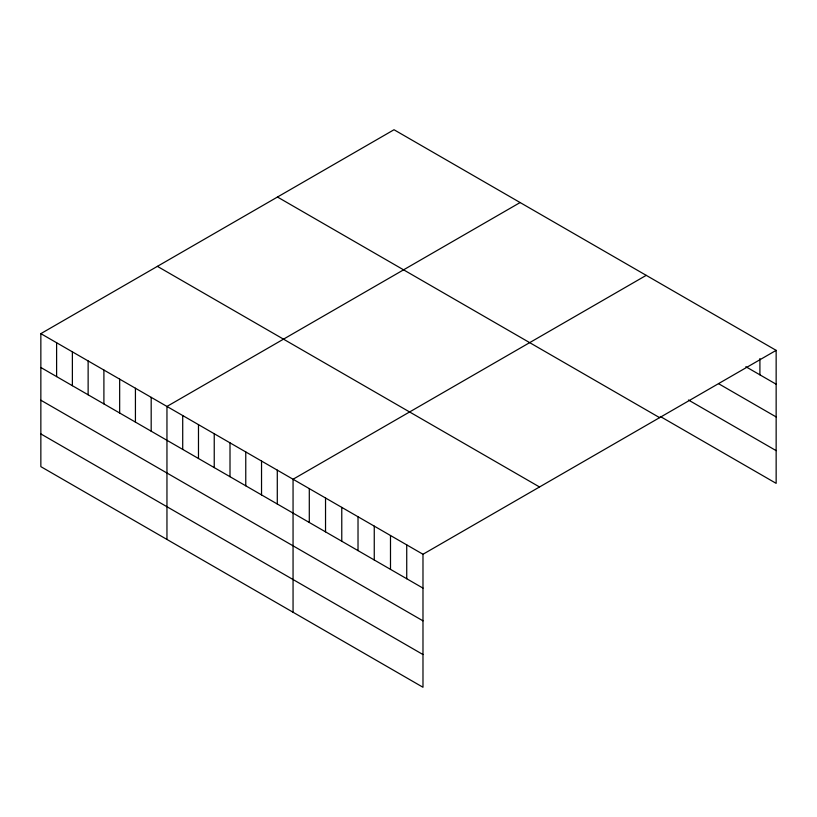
<?xml version="1.0" encoding="UTF-8"?>
<svg xmlns="http://www.w3.org/2000/svg" width="817" height="817" viewBox="0 0 817 817"><rect width="100%" height="100%" fill="white"/><g stroke="black" fill="none" stroke-linecap="round" stroke-linejoin="round"><path stroke-width="1.23" d="M40.85 333.642L422.981 554.263L422.981 687.26L40.85 466.64L40.85 333.642L394.019 129.74L776.15 350.36L776.15 483.358L660.299 416.476M520.123 202.545L166.954 406.447L166.954 539.445M646.227 275.349L293.058 479.252L293.058 612.25M422.981 554.263L776.15 350.36M745.839 366.71L776.15 384.215M718.766 383.806L776.15 416.936M688.455 400.013L776.15 450.637M277.474 197.03L659.605 417.65M157.395 266.352L539.526 486.973M40.85 367.497L422.981 588.117M40.85 400.218L422.981 620.838M40.85 433.919L422.981 654.54M759.912 358.54L759.912 374.84M406.733 544.888L406.733 578.742M390.495 535.513L390.495 569.367M374.257 526.128L374.257 559.992M358.02 516.752L358.02 550.607M341.772 507.377L341.772 541.232M325.534 498.002L325.534 531.857M309.296 488.627L309.296 522.482M277.29 470.153L277.29 504.007M261.532 461.054L261.532 494.908M245.764 451.944L245.764 485.809M230.006 442.845L230.006 476.699M214.238 433.745L214.238 467.6M198.48 424.646L198.48 458.5M182.712 415.547L182.712 449.401M151.186 397.348L151.186 431.202M135.428 388.249L135.428 422.103M119.66 379.139L119.66 413.004M103.902 370.04L103.902 403.894M88.134 360.94L88.134 394.795M72.376 351.841L72.376 385.695M56.608 342.742L56.608 376.596"/></g></svg>
